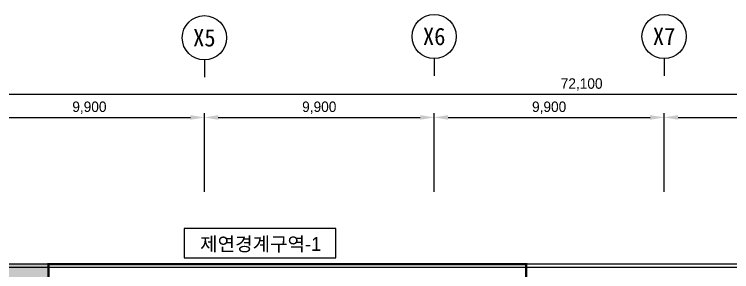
# Model space of a CAD drawing. Header units: millimetres. Extents: x 1710 to 94914, y 1329 to 63037.
# Drawn here: x 22099 to 52991, y 51947 to 63037 of the extents above; entities that cross this region are included whole.
import ezdxf
from ezdxf.enums import TextEntityAlignment as Align

# ---------------------------------------------------------------- set-up
doc = ezdxf.new("R2010")
doc.units = ezdxf.units.MM
doc.header["$LTSCALE"] = 120
for name, color, linetype in [('1구역', 41, 'Continuous'), ('ARCH', 9, 'Continuous'), ('duct-si', 7, 'Continuous'), ('FIRE-NOTE', 7, 'Continuous'), ('공사제외', 5, 'Continuous')]:
    doc.layers.add(name, color=color, linetype=linetype)
doc.styles.add('TT', font='')
doc.styles.add('돋움', font='')
doc.styles.add('울릉도l', font='')
doc.styles.get('TT').set_extended_font_data('Dotum')
doc.styles.get('돋움').set_extended_font_data('DotumChe')
doc.styles.get('울릉도l').set_extended_font_data('Dotum')
doc.dimstyles.new('HS-300', dxfattribs={"dimscale": 150, "dimtxt": 3, "dimasz": 4, "dimexe": 1.25, "dimexo": 2, "dimgap": 1, "dimtad": 1, "dimtoh": 1, "dimdec": 0, "dimlunit": 6, "dimtxsty": '울릉도l', "dimcen": 2.5, "dimclrd": 15, "dimclre": 15, "dimadec": 0, "dimazin": 0, "dimtfac": 1, "dimtdec": 0, "dimtmove": 0, "dimatfit": 3, "dimfxl": 0, "dimarcsym": 0})

# ---------------------------------------------------------------- blocks, each defined once
blk = doc.blocks.new('*U3')
blk.add_line((0, 5), (0, 0))
blk.add_circle((0, 11.35), 6.35)
at = {"color": 3, "style": '돋움'}
blk.add_attdef('NO', text='', height=5, dxfattribs=at).set_placement((0, 11.35), align=Align.MIDDLE_CENTER)
blk = doc.blocks.new('*D23')
at = {"layer": 'ARCH', "color": 1, "lineweight": -2}
for p, q in [((20381, 55394, 0), (20381, 58782, 0)), ((30281, 55394, 0), (30281, 58782, 0)), ((20981, 58594, 0), (29681, 58594, 0))]:
    blk.add_line(p, q, dxfattribs=at)
at = {"layer": 'ARCH', "color": 1}
for points in [[(20981, 58694, 0), (20981, 58494, 0), (20381, 58594, 0)], [(29681, 58694, 0), (29681, 58494, 0), (30281, 58594, 0)]]:
    blk.add_solid(points, dxfattribs=at)
at = {"layer": 'ARCH', "color": 0, "insert": (25331, 59013, 0), "char_height": 450, "attachment_point": 5, "style": '울릉도l'}
blk.add_mtext('9,900', dxfattribs=at)
blk = doc.blocks.new('*D24')
at = {"layer": 'ARCH', "color": 1, "lineweight": -2}
for p, q in [((30281, 55394, 0), (30281, 58782, 0)), ((40181, 55394, 0), (40181, 58782, 0)), ((30881, 58594, 0), (39581, 58594, 0))]:
    blk.add_line(p, q, dxfattribs=at)
at = {"layer": 'ARCH', "color": 1}
for points in [[(30881, 58694, 0), (30881, 58494, 0), (30281, 58594, 0)], [(39581, 58694, 0), (39581, 58494, 0), (40181, 58594, 0)]]:
    blk.add_solid(points, dxfattribs=at)
at = {"layer": 'ARCH', "color": 0, "insert": (35231, 59013, 0), "char_height": 450, "attachment_point": 5, "style": '울릉도l'}
blk.add_mtext('9,900', dxfattribs=at)
blk = doc.blocks.new('*D25')
at = {"layer": 'ARCH', "color": 1, "lineweight": -2}
for p, q in [((40181, 55394, 0), (40181, 58782, 0)), ((50081, 55394, 0), (50081, 58782, 0)), ((40781, 58594, 0), (49481, 58594, 0))]:
    blk.add_line(p, q, dxfattribs=at)
at = {"layer": 'ARCH', "color": 1}
for points in [[(40781, 58694, 0), (40781, 58494, 0), (40181, 58594, 0)], [(49481, 58694, 0), (49481, 58494, 0), (50081, 58594, 0)]]:
    blk.add_solid(points, dxfattribs=at)
at = {"layer": 'ARCH', "color": 0, "insert": (45131, 59013, 0), "char_height": 450, "attachment_point": 5, "style": '울릉도l'}
blk.add_mtext('9,900', dxfattribs=at)
blk = doc.blocks.new('*D26')
at = {"layer": 'ARCH', "color": 1, "lineweight": -2}
for p, q in [((50081, 55394, 0), (50081, 58782, 0)), ((59981, 55394, 0), (59981, 58782, 0)), ((50681, 58594, 0), (59381, 58594, 0))]:
    blk.add_line(p, q, dxfattribs=at)
at = {"layer": 'ARCH', "color": 1}
for points in [[(50681, 58694, 0), (50681, 58494, 0), (50081, 58594, 0)], [(59381, 58694, 0), (59381, 58494, 0), (59981, 58594, 0)]]:
    blk.add_solid(points, dxfattribs=at)
at = {"layer": 'ARCH', "color": 0, "insert": (55031, 59013, 0), "char_height": 450, "attachment_point": 5, "style": '울릉도l'}
blk.add_mtext('9,900', dxfattribs=at)
blk = doc.blocks.new('*D30')
at = {"layer": 'ARCH', "color": 1, "lineweight": -2}
for p, q in [((10481, 55694, 0), (10481, 59782, 0)), ((82581, 55394, 0), (82581, 59782, 0)), ((11081, 59594, 0), (81981, 59594, 0))]:
    blk.add_line(p, q, dxfattribs=at)
at = {"layer": 'ARCH', "color": 1}
for points in [[(11081, 59694, 0), (11081, 59494, 0), (10481, 59594, 0)], [(81981, 59694, 0), (81981, 59494, 0), (82581, 59594, 0)]]:
    blk.add_solid(points, dxfattribs=at)
at = {"layer": 'ARCH', "color": 0, "insert": (46531, 60013, 0), "char_height": 450, "attachment_point": 5, "style": '울릉도l'}
blk.add_mtext('72,100', dxfattribs=at)

msp = doc.modelspace()

# ---------------------------------------------------------------- hatches: boundary and pattern name
at = {"layer": '공사제외', "linetype": 'Continuous'}
msp.add_hatch(color=253, dxfattribs=at).paths.add_polyline_path([(23571.3, 52274.1), (10031.3, 52274.1), (10031.3, 28344.3), (23571.3, 28344.3)])

# ---------------------------------------------------------------- linework, layer by layer
at = {"layer": '1구역', "linetype": 'Continuous', "const_width": 100, "elevation": 0}
msp.add_lwpolyline([(23571.3, 51924.1), (23571.3, 46196.6), (23571.3, 44357), (40531.3, 44357), (40531.3, 42084.2), (44142.7, 42084.2), (44142.7, 52274.1), (23571.3, 52274.1)], close=True, dxfattribs=at)
at = {"layer": 'ARCH', "color": 9}
for p, q in [((83261.3, 52274.2, 0), (8689.6, 52274.1, 0)), ((83261.3, 52274.2, 0), (8689.6, 52274.1, 0)), ((83261.3, 52274.2, 0), (8689.6, 52274.1, 0)), ((83111.3, 52124.2, 0), (10331.3, 52124.1, 0)), ((83111.3, 52124.2, 0), (10331.3, 52124.1, 0)), ((83111.3, 52124.2, 0), (10331.3, 52124.1, 0))]:
    msp.add_line(p, q, dxfattribs=at)
at = {"layer": 'duct-si', "linetype": 'Continuous', "elevation": 0}
msp.add_lwpolyline([(29417.6, 52537.4), (35940.3, 52537.4), (35940.3, 53809.9), (29417.6, 53809.9)], close=True, dxfattribs=at)
at = {"layer": '공사제외', "linetype": 'Continuous', "elevation": 0}
msp.add_lwpolyline([(23571.3, 52274.1), (10031.3, 52274.1), (10031.3, 28344.3), (23571.3, 28344.3)], close=True, dxfattribs=at)

# ---------------------------------------------------------------- block references
at = {"layer": 'ARCH', "color": 9, "xscale": 150, "yscale": 150, "zscale": 150}
for p, values in [((40180.1, 60381.8, 0), {'NO': 'X6'}), ((50082.1, 60381.7, 0), {'NO': 'X7'}), ((30282.1, 60324.5, 0), {'NO': 'X5'})]:
    msp.add_blockref('*U3', p, dxfattribs=at).add_auto_attribs(values)

# ---------------------------------------------------------------- texts
at = {"layer": 'FIRE-NOTE', "color": 6, "linetype": 'Continuous', "style": 'TT'}
msp.add_text('제연경계구역-1', height=600, dxfattribs=at).set_placement((32707.4, 53137.4, 0), align=Align.MIDDLE_CENTER)

# ---------------------------------------------------------------- dimensions: what is measured, and where the dimension line sits
at = {"layer": 'ARCH', "color": 9}
for base, p1, p2, picture, middle in [((82581.3, 59594.2, 0), (10481.3, 55394.2, 0), (82581.3, 55094.2, 0), '*D30', (46531.3, 60012.9, 0)), ((30281.3, 58594.2, 0), (20381.3, 55094.2, 0), (30281.3, 55094.2, 0), '*D23', (25331.3, 59012.9, 0)), ((40181.3, 58594.2, 0), (30281.3, 55094.2, 0), (40181.3, 55094.2, 0), '*D24', (35231.3, 59012.9, 0)), ((50081.3, 58594.2, 0), (40181.3, 55094.2, 0), (50081.3, 55094.2, 0), '*D25', (45131.3, 59012.9, 0)), ((59981.3, 58594.2, 0), (50081.3, 55094.2, 0), (59981.3, 55094.2, 0), '*D26', (55031.3, 59012.9, 0))]:
    dim = msp.add_linear_dim(base=base, p1=p1, p2=p2, dimstyle='HS-300', override={"dimclrd": 1, "dimclre": 1, "dimtmove": 1}, dxfattribs=at)
    dim.commit()
    dim.dimension.update_dxf_attribs({"geometry": picture, "text_midpoint": middle})

doc.saveas('drawing.dxf')
